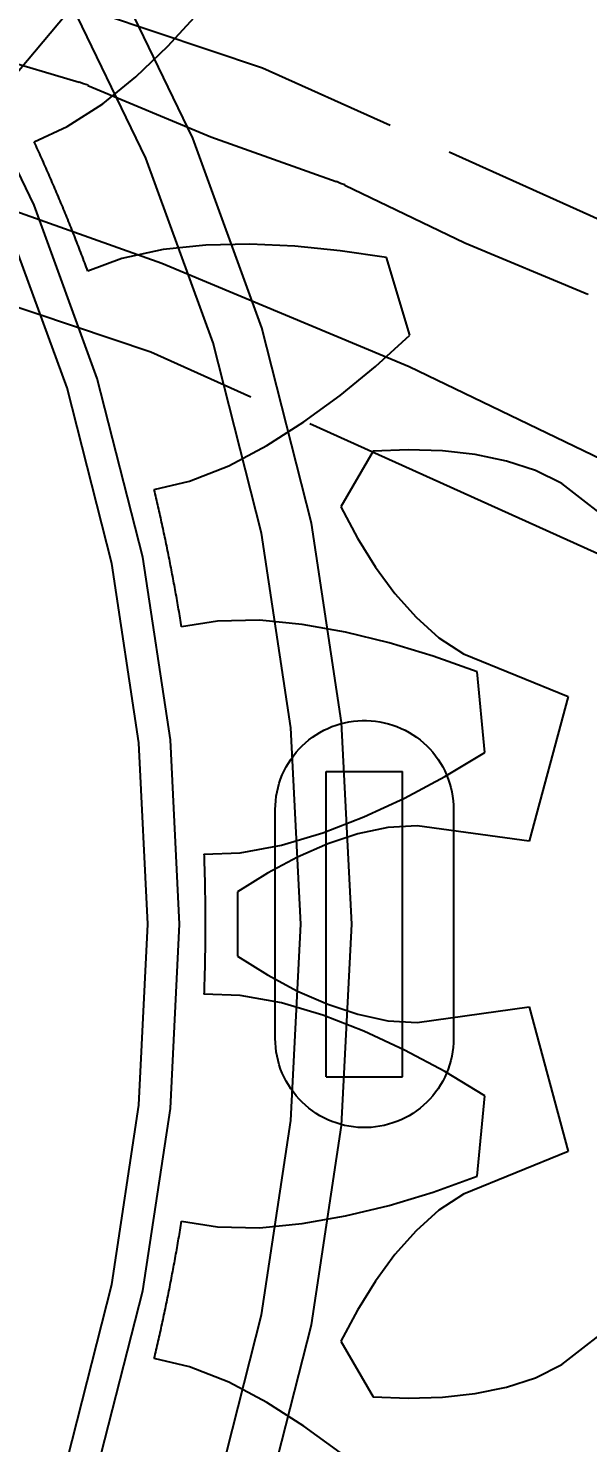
# Model space of a CAD drawing. Header units: millimetres. Extents: x -9 to 243, y -53 to 196.
# Drawn here: x 31.93 to 34.13, y 143.66 to 149.22 of the extents above; entities that cross this region are included whole.
import ezdxf

# ---------------------------------------------------------------- set-up
doc = ezdxf.new("R2010")
doc.units = ezdxf.units.MM
doc.linetypes.add('DASHED', pattern=[1.524, 1.27, -0.254])
doc.layers.add('DIMS', color=3, linetype='CONTINUOUS')
doc.layers.add('HIDDEN', color=8, linetype='DASHED')
doc.styles.add('OpenSansCondensed-Light', font='OpenSansCondensed-Light.ttf')
doc.dimstyles.new('EZDXF', dxfattribs={"dimtxt": 0.25, "dimasz": 0.175, "dimexe": 0.375, "dimexo": 0.125, "dimgap": 0.1, "dimtad": 1, "dimlfac": 100, "dimzin": 12, "dimdsep": 46, "dimtxsty": 'OpenSansCondensed-Light', "dimblk": 'ARCHTICK', "dimcen": 2.5, "dimazin": 3, "dimtfac": 0.5, "dimtmove": 2, "dimatfit": 3})

# ---------------------------------------------------------------- blocks, each defined once
blk = doc.blocks.new('_ARCHTICK')
at = {"color": 0, "linetype": 'BYBLOCK', "const_width": 0.15}
blk.add_lwpolyline([(-0.5, -0.5), (0.5, 0.5)], dxfattribs=at)

msp = doc.modelspace()

# ---------------------------------------------------------------- linework, layer by layer
at = {"layer": 'HIDDEN'}
for points in [[(46.05207, 129.7), (45.9487, 131.77122), (45.63961, 133.82185), (45.12789, 135.83152), (44.41861, 137.78025), (43.51882, 139.64867), (42.43747, 141.41822), (41.18531, 143.07131), (39.77477, 144.59151), (38.21988, 145.96371), (36.53608, 147.17428), (34.74012, 148.21117), (32.84985, 149.0641), (30.88404, 149.72457), (28.86224, 150.18604), (26.80454, 150.4439), (24.73139, 150.4956), (22.66339, 150.34063), (20.6211, 149.98052), (18.62482, 149.41885), (16.69438, 148.66121), (14.84897, 147.71512), (13.10693, 146.58999)], [(46.05207, 129.7), (45.9487, 131.77122), (45.63961, 133.82185), (45.12789, 135.83152), (44.41861, 137.78025), (43.51882, 139.64867), (42.43747, 141.41822), (41.18531, 143.07131), (39.77477, 144.59151), (38.21988, 145.96371), (36.53608, 147.17428), (34.74012, 148.21117), (32.84985, 149.0641), (30.88404, 149.72457), (28.86224, 150.18604), (26.80454, 150.4439), (24.73139, 150.4956), (22.66339, 150.34063), (20.6211, 149.98052), (18.62482, 149.41885), (16.69438, 148.66121), (14.84897, 147.71512), (13.10693, 146.58999)], [(33.2, 145.7), (33.16049, 146.49156), (33.04237, 147.27526), (32.8468, 148.0433), (32.57574, 148.78806), (32.23186, 149.50212), (31.8186, 150.17839)], [(33.2, 145.7), (33.16049, 146.49156), (33.04237, 147.27526), (32.8468, 148.0433), (32.57574, 148.78806), (32.23186, 149.50212), (31.8186, 150.17839)], [(33, 145.7), (32.96149, 146.47165), (32.84634, 147.23563), (32.65569, 147.98435), (32.39144, 148.71037), (32.05622, 149.40647), (31.65335, 150.06573)], [(33, 145.7), (32.96149, 146.47165), (32.84634, 147.23563), (32.65569, 147.98435), (32.39144, 148.71037), (32.05622, 149.40647), (31.65335, 150.06573)], [(32.21821, 149.44095), (31.86577, 149.02092)], [(32.21821, 149.44095), (31.86577, 149.02092)], [(44.85207, 129.7), (44.75466, 131.65174), (44.46341, 133.58407), (43.9812, 135.47781), (43.31284, 137.31412), (42.46496, 139.07477), (41.44599, 140.74224), (40.26605, 142.29997), (38.93688, 143.73247), (37.47169, 145.02551), (35.88503, 146.16624), (34.19267, 147.14333), (32.41144, 147.94705), (30.55903, 148.56942), (28.65386, 149.00427), (26.71486, 149.24726), (24.76131, 149.29597), (22.81261, 149.14994), (20.88813, 148.8106), (19.007, 148.28134), (17.18792, 147.5674), (15.44897, 146.67589), (13.80742, 145.61566), (12.27959, 144.39726)], [(44.85207, 129.7), (44.75466, 131.65174), (44.46341, 133.58407), (43.9812, 135.47781), (43.31284, 137.31412), (42.46496, 139.07477), (41.44599, 140.74224), (40.26605, 142.29997), (38.93688, 143.73247), (37.47169, 145.02551), (35.88503, 146.16624), (34.19267, 147.14333), (32.41144, 147.94705), (30.55903, 148.56942), (28.65386, 149.00427), (26.71486, 149.24726), (24.76131, 149.29597), (22.81261, 149.14994), (20.88813, 148.8106), (19.007, 148.28134), (17.18792, 147.5674), (15.44897, 146.67589), (13.80742, 145.61566), (12.27959, 144.39726)], [(32.47773, 149.14969), (32.59695, 149.27944)], [(32.47773, 149.14969), (32.59695, 149.27944)], [(32.12979, 149.00721), (31.62878, 149.15694)], [(32.12979, 149.00721), (31.62878, 149.15694)], [(32.52426, 145.7), (32.48812, 146.42428), (32.38003, 147.14137), (32.20109, 147.84413), (31.95306, 148.52558), (31.63842, 149.17895)], [(32.35308, 149.03026), (32.47773, 149.14969)], [(32.35308, 149.03026), (32.47773, 149.14969)], [(32.12979, 149.00721), (32.13053, 149.009)], [(32.12979, 149.00721), (32.13053, 149.009)], [(32.14737, 149.00196), (32.13053, 149.009)], [(32.14737, 149.00196), (32.13053, 149.009)], [(32.16485, 148.99673), (32.14737, 149.00196)], [(32.16485, 148.99673), (32.14737, 149.00196)], [(32.1643, 148.99488), (32.16485, 148.99673)], [(32.1643, 148.99488), (32.16485, 148.99673)], [(32.64674, 148.79318), (32.1643, 148.99488)], [(32.64674, 148.79318), (32.1643, 148.99488)], [(32.22236, 148.92309), (32.35308, 149.03026)], [(32.22236, 148.92309), (32.35308, 149.03026)], [(32.08317, 148.83389), (32.22236, 148.92309)], [(32.08317, 148.83389), (32.22236, 148.92309)], [(31.9536, 148.77447), (32.08317, 148.83389)], [(31.9536, 148.77447), (32.08317, 148.83389)], [(32.16414, 148.26618), (32.1611, 148.27437), (32.15804, 148.28255), (32.15498, 148.29073), (32.1519, 148.29891), (32.14882, 148.30708), (32.14573, 148.31525), (32.14263, 148.32342), (32.13952, 148.33158), (32.13639, 148.33974), (32.13326, 148.34789), (32.13012, 148.35604), (32.12697, 148.36419), (32.12381, 148.37233), (32.12064, 148.38047), (32.11746, 148.38861), (32.11427, 148.39674), (32.11107, 148.40487), (32.10786, 148.41299), (32.10465, 148.42111), (32.10142, 148.42923), (32.09818, 148.43734), (32.09493, 148.44545), (32.09168, 148.45355), (32.08841, 148.46166), (32.08514, 148.46975), (32.08185, 148.47785), (32.07856, 148.48594), (32.07525, 148.49402), (32.07194, 148.5021), (32.06861, 148.51018), (32.06528, 148.51825), (32.06194, 148.52632), (32.05859, 148.53439), (32.05523, 148.54245), (32.05185, 148.55051), (32.04847, 148.55856), (32.04508, 148.56661), (32.04168, 148.57466), (32.03827, 148.5827), (32.03485, 148.59074), (32.03143, 148.59877), (32.02799, 148.6068), (32.02454, 148.61483), (32.02108, 148.62285), (32.01762, 148.63087), (32.01414, 148.63888), (32.01066, 148.64689), (32.00716, 148.6549), (32.00366, 148.6629), (32.00014, 148.67089), (31.99662, 148.67889), (31.99309, 148.68688), (31.98954, 148.69486), (31.98599, 148.70284), (31.98243, 148.71082), (31.97886, 148.71879), (31.97528, 148.72675), (31.97169, 148.73472), (31.96809, 148.74268), (31.96448, 148.75063), (31.96086, 148.75858), (31.95724, 148.76653), (31.9536, 148.77447)], [(32.16414, 148.26618), (32.1611, 148.27437), (32.15804, 148.28255), (32.15498, 148.29073), (32.1519, 148.29891), (32.14882, 148.30708), (32.14573, 148.31525), (32.14263, 148.32342), (32.13952, 148.33158), (32.13639, 148.33974), (32.13326, 148.34789), (32.13012, 148.35604), (32.12697, 148.36419), (32.12381, 148.37233), (32.12064, 148.38047), (32.11746, 148.38861), (32.11427, 148.39674), (32.11107, 148.40487), (32.10786, 148.41299), (32.10465, 148.42111), (32.10142, 148.42923), (32.09818, 148.43734), (32.09493, 148.44545), (32.09168, 148.45355), (32.08841, 148.46166), (32.08514, 148.46975), (32.08185, 148.47785), (32.07856, 148.48594), (32.07525, 148.49402), (32.07194, 148.5021), (32.06861, 148.51018), (32.06528, 148.51825), (32.06194, 148.52632), (32.05859, 148.53439), (32.05523, 148.54245), (32.05185, 148.55051), (32.04847, 148.55856), (32.04508, 148.56661), (32.04168, 148.57466), (32.03827, 148.5827), (32.03485, 148.59074), (32.03143, 148.59877), (32.02799, 148.6068), (32.02454, 148.61483), (32.02108, 148.62285), (32.01762, 148.63087), (32.01414, 148.63888), (32.01066, 148.64689), (32.00716, 148.6549), (32.00366, 148.6629), (32.00014, 148.67089), (31.99662, 148.67889), (31.99309, 148.68688), (31.98954, 148.69486), (31.98599, 148.70284), (31.98243, 148.71082), (31.97886, 148.71879), (31.97528, 148.72675), (31.97169, 148.73472), (31.96809, 148.74268), (31.96448, 148.75063), (31.96086, 148.75858), (31.95724, 148.76653), (31.9536, 148.77447)], [(33.13915, 148.61722), (32.64674, 148.79318)], [(33.13915, 148.61722), (32.64674, 148.79318)], [(32.45401, 148.29569), (31.46257, 148.64997)], [(32.45401, 148.29569), (31.46257, 148.64997)], [(33.13915, 148.61722), (33.13998, 148.61896)], [(33.13915, 148.61722), (33.13998, 148.61896)], [(33.15643, 148.61105), (33.13998, 148.61896)], [(33.15643, 148.61105), (33.13998, 148.61896)], [(33.17361, 148.60491), (33.15643, 148.61105)], [(33.17361, 148.60491), (33.15643, 148.61105)], [(33.17296, 148.60308), (33.17361, 148.60491)], [(33.17296, 148.60308), (33.17361, 148.60491)], [(33.64408, 148.37621), (33.17296, 148.60308)], [(33.64408, 148.37621), (33.17296, 148.60308)], [(32.4, 145.7), (32.36447, 146.41191), (32.25823, 147.11674), (32.08235, 147.8075), (31.83855, 148.47731)], [(32.62749, 148.36779), (32.45927, 148.35113)], [(32.62749, 148.36779), (32.45927, 148.35113)], [(32.80008, 148.37147), (32.62749, 148.36779)], [(32.80008, 148.37147), (32.62749, 148.36779)], [(32.97612, 148.36403), (32.80008, 148.37147)], [(32.97612, 148.36403), (32.80008, 148.37147)], [(34.12651, 148.17451), (33.64408, 148.37621)], [(34.12651, 148.17451), (33.64408, 148.37621)], [(32.29777, 148.31578), (32.16414, 148.26618)], [(32.29777, 148.31578), (32.16414, 148.26618)], [(32.45927, 148.35113), (32.29777, 148.31578)], [(32.45927, 148.35113), (32.29777, 148.31578)], [(33.15503, 148.34645), (32.97612, 148.36403)], [(33.15503, 148.34645), (32.97612, 148.36403)], [(33.33635, 148.31933), (33.15503, 148.34645)], [(33.33635, 148.31933), (33.15503, 148.34645)], [(33.42878, 148.01465), (33.33635, 148.31933)], [(33.42878, 148.01465), (33.33635, 148.31933)], [(33.42536, 147.88958), (32.45401, 148.29569)], [(33.42536, 147.88958), (32.45401, 148.29569)], [(34.12651, 148.17451), (34.12744, 148.1762)], [(34.12651, 148.17451), (34.12744, 148.1762)], [(33.29308, 147.89136), (33.42878, 148.01465)], [(33.29308, 147.89136), (33.42878, 148.01465)], [(33.15409, 147.77734), (33.29308, 147.89136)], [(33.15409, 147.77734), (33.29308, 147.89136)], [(34.37393, 147.43277), (33.42536, 147.88958)], [(34.37393, 147.43277), (33.42536, 147.88958)], [(33.01185, 147.67335), (33.15409, 147.77734)], [(33.01185, 147.67335), (33.15409, 147.77734)], [(32.8663, 147.58053), (33.01185, 147.67335)], [(32.8663, 147.58053), (33.01185, 147.67335)], [(32.71718, 147.50092), (32.8663, 147.58053)], [(32.71718, 147.50092), (32.8663, 147.58053)], [(33.28389, 147.55801), (33.15786, 147.33972)], [(33.28389, 147.55801), (33.15786, 147.33972)], [(33.42237, 147.56359), (33.28389, 147.55801)], [(33.42237, 147.56359), (33.28389, 147.55801)], [(33.55631, 147.55923), (33.42237, 147.56359)], [(33.55631, 147.55923), (33.42237, 147.56359)], [(33.68494, 147.54476), (33.55631, 147.55923)], [(33.68494, 147.54476), (33.55631, 147.55923)], [(33.80727, 147.51975), (33.68494, 147.54476)], [(33.80727, 147.51975), (33.68494, 147.54476)], [(32.56326, 147.44059), (32.71718, 147.50092)], [(32.56326, 147.44059), (32.71718, 147.50092)], [(33.92182, 147.48311), (33.80727, 147.51975)], [(33.92182, 147.48311), (33.80727, 147.51975)], [(34.0248, 147.43081), (33.92182, 147.48311)], [(34.0248, 147.43081), (33.92182, 147.48311)], [(32.42459, 147.40759), (32.56326, 147.44059)], [(32.42459, 147.40759), (32.56326, 147.44059)], [(34.37533, 147.15816), (34.0248, 147.43081)], [(34.37533, 147.15816), (34.0248, 147.43081)], [(32.53192, 146.86799), (32.53054, 146.87662), (32.52914, 146.88524), (32.52773, 146.89386), (32.52631, 146.90248), (32.52488, 146.9111), (32.52344, 146.91971), (32.52199, 146.92832), (32.52053, 146.93694), (32.51906, 146.94555), (32.51758, 146.95415), (32.51609, 146.96276), (32.51459, 146.97137), (32.51308, 146.97997), (32.51156, 146.98857), (32.51003, 146.99717), (32.50848, 147.00577), (32.50693, 147.01436), (32.50537, 147.02296), (32.5038, 147.03155), (32.50222, 147.04014), (32.50062, 147.04873), (32.49902, 147.05732), (32.49741, 147.0659), (32.49579, 147.07448), (32.49415, 147.08306), (32.49251, 147.09164), (32.49086, 147.10022), (32.48919, 147.10879), (32.48752, 147.11737), (32.48584, 147.12594), (32.48414, 147.13451), (32.48244, 147.14307), (32.48072, 147.15164), (32.479, 147.1602), (32.47727, 147.16876), (32.47552, 147.17732), (32.47377, 147.18588), (32.472, 147.19443), (32.47023, 147.20299), (32.46844, 147.21154), (32.46665, 147.22008), (32.46484, 147.22863), (32.46302, 147.23717), (32.4612, 147.24572), (32.45936, 147.25426), (32.45752, 147.26279), (32.45566, 147.27133), (32.45379, 147.27986), (32.45192, 147.28839), (32.45003, 147.29692), (32.44814, 147.30545), (32.44623, 147.31397), (32.44431, 147.32249), (32.44239, 147.33101), (32.44045, 147.33953), (32.4385, 147.34805), (32.43655, 147.35656), (32.43458, 147.36507), (32.4326, 147.37358), (32.43061, 147.38208), (32.42862, 147.39059), (32.42661, 147.39909), (32.42459, 147.40759)], [(32.53192, 146.86799), (32.53054, 146.87662), (32.52914, 146.88524), (32.52773, 146.89386), (32.52631, 146.90248), (32.52488, 146.9111), (32.52344, 146.91971), (32.52199, 146.92832), (32.52053, 146.93694), (32.51906, 146.94555), (32.51758, 146.95415), (32.51609, 146.96276), (32.51459, 146.97137), (32.51308, 146.97997), (32.51156, 146.98857), (32.51003, 146.99717), (32.50848, 147.00577), (32.50693, 147.01436), (32.50537, 147.02296), (32.5038, 147.03155), (32.50222, 147.04014), (32.50062, 147.04873), (32.49902, 147.05732), (32.49741, 147.0659), (32.49579, 147.07448), (32.49415, 147.08306), (32.49251, 147.09164), (32.49086, 147.10022), (32.48919, 147.10879), (32.48752, 147.11737), (32.48584, 147.12594), (32.48414, 147.13451), (32.48244, 147.14307), (32.48072, 147.15164), (32.479, 147.1602), (32.47727, 147.16876), (32.47552, 147.17732), (32.47377, 147.18588), (32.472, 147.19443), (32.47023, 147.20299), (32.46844, 147.21154), (32.46665, 147.22008), (32.46484, 147.22863), (32.46302, 147.23717), (32.4612, 147.24572), (32.45936, 147.25426), (32.45752, 147.26279), (32.45566, 147.27133), (32.45379, 147.27986), (32.45192, 147.28839), (32.45003, 147.29692), (32.44814, 147.30545), (32.44623, 147.31397), (32.44431, 147.32249), (32.44239, 147.33101), (32.44045, 147.33953), (32.4385, 147.34805), (32.43655, 147.35656), (32.43458, 147.36507), (32.4326, 147.37358), (32.43061, 147.38208), (32.42862, 147.39059), (32.42661, 147.39909), (32.42459, 147.40759)], [(33.15786, 147.33972), (33.22227, 147.21701)], [(33.15786, 147.33972), (33.22227, 147.21701)], [(33.22227, 147.21701), (33.29302, 147.10319)], [(33.22227, 147.21701), (33.29302, 147.10319)], [(33.29302, 147.10319), (33.36986, 146.99903)], [(33.29302, 147.10319), (33.36986, 146.99903)], [(33.36986, 146.99903), (33.45268, 146.90559)], [(33.36986, 146.99903), (33.45268, 146.90559)], [(32.67267, 146.89057), (32.53192, 146.86799)], [(32.67267, 146.89057), (32.53192, 146.86799)], [(32.83796, 146.89373), (32.67267, 146.89057)], [(32.83796, 146.89373), (32.67267, 146.89057)], [(33.00619, 146.87725), (32.83796, 146.89373)], [(33.00619, 146.87725), (32.83796, 146.89373)], [(33.17618, 146.84719), (33.00619, 146.87725)], [(33.17618, 146.84719), (33.00619, 146.87725)], [(33.45268, 146.90559), (33.54169, 146.82471)], [(33.45268, 146.90559), (33.54169, 146.82471)], [(33.34739, 146.80555), (33.17618, 146.84719)], [(33.34739, 146.80555), (33.17618, 146.84719)], [(33.54169, 146.82471), (33.63848, 146.76168)], [(33.54169, 146.82471), (33.63848, 146.76168)], [(33.51943, 146.7534), (33.34739, 146.80555)], [(33.51943, 146.7534), (33.34739, 146.80555)], [(33.69198, 146.69143), (33.51943, 146.7534)], [(33.69198, 146.69143), (33.51943, 146.7534)], [(33.63848, 146.76168), (34.04986, 146.59444)], [(33.63848, 146.76168), (34.04986, 146.59444)], [(33.72319, 146.37457), (33.69198, 146.69143)], [(33.72319, 146.37457), (33.69198, 146.69143)], [(34.04986, 146.59444), (33.89741, 146.02547)], [(34.04986, 146.59444), (33.89741, 146.02547)], [(32.9, 146.15), (32.90044, 146.16745), (32.90174, 146.18485), (32.90391, 146.20216), (32.90694, 146.21935), (32.91082, 146.23637), (32.91555, 146.25316), (32.92111, 146.26971), (32.92748, 146.28595), (32.93466, 146.30186), (32.94262, 146.31739), (32.95135, 146.3325), (32.96082, 146.34716), (32.971, 146.36133), (32.98188, 146.37498), (32.99343, 146.38806), (33.00562, 146.40055), (33.01841, 146.41242), (33.03178, 146.42364), (33.04569, 146.43418), (33.06011, 146.44401), (33.075, 146.45311), (33.09033, 146.46146), (33.10605, 146.46903), (33.12213, 146.47581), (33.13853, 146.48177), (33.15521, 146.48692), (33.17212, 146.49122), (33.18922, 146.49468), (33.20648, 146.49728), (33.22384, 146.49902), (33.24127, 146.49989), (33.25873, 146.49989), (33.27616, 146.49902), (33.29352, 146.49728), (33.31078, 146.49468), (33.32788, 146.49122), (33.34479, 146.48692), (33.36147, 146.48177), (33.37787, 146.47581), (33.39395, 146.46903), (33.40967, 146.46146), (33.425, 146.45311), (33.43989, 146.44401), (33.45431, 146.43418), (33.46822, 146.42364), (33.48159, 146.41242), (33.49438, 146.40055), (33.50657, 146.38806), (33.51812, 146.37498), (33.529, 146.36133), (33.53918, 146.34716), (33.54865, 146.3325), (33.55738, 146.31739), (33.56534, 146.30186), (33.57252, 146.28595), (33.57889, 146.26971), (33.58445, 146.25316), (33.58918, 146.23637), (33.59306, 146.21935), (33.59609, 146.20216), (33.59826, 146.18485), (33.59956, 146.16745), (33.6, 146.15)], [(32.9, 146.15), (32.90044, 146.16745), (32.90174, 146.18485), (32.90391, 146.20216), (32.90694, 146.21935), (32.91082, 146.23637), (32.91555, 146.25316), (32.92111, 146.26971), (32.92748, 146.28595), (32.93466, 146.30186), (32.94262, 146.31739), (32.95135, 146.3325), (32.96082, 146.34716), (32.971, 146.36133), (32.98188, 146.37498), (32.99343, 146.38806), (33.00562, 146.40055), (33.01841, 146.41242), (33.03178, 146.42364), (33.04569, 146.43418), (33.06011, 146.44401), (33.075, 146.45311), (33.09033, 146.46146), (33.10605, 146.46903), (33.12213, 146.47581), (33.13853, 146.48177), (33.15521, 146.48692), (33.17212, 146.49122), (33.18922, 146.49468), (33.20648, 146.49728), (33.22384, 146.49902), (33.24127, 146.49989), (33.25873, 146.49989), (33.27616, 146.49902), (33.29352, 146.49728), (33.31078, 146.49468), (33.32788, 146.49122), (33.34479, 146.48692), (33.36147, 146.48177), (33.37787, 146.47581), (33.39395, 146.46903), (33.40967, 146.46146), (33.425, 146.45311), (33.43989, 146.44401), (33.45431, 146.43418), (33.46822, 146.42364), (33.48159, 146.41242), (33.49438, 146.40055), (33.50657, 146.38806), (33.51812, 146.37498), (33.529, 146.36133), (33.53918, 146.34716), (33.54865, 146.3325), (33.55738, 146.31739), (33.56534, 146.30186), (33.57252, 146.28595), (33.57889, 146.26971), (33.58445, 146.25316), (33.58918, 146.23637), (33.59306, 146.21935), (33.59609, 146.20216), (33.59826, 146.18485), (33.59956, 146.16745), (33.6, 146.15)], [(33.56605, 146.28012), (33.72319, 146.37457)], [(33.56605, 146.28012), (33.72319, 146.37457)], [(33.1, 145.1), (33.1, 146.3)], [(33.1, 146.3), (33.4, 146.3)], [(33.1, 145.1), (33.1, 146.3)], [(33.1, 146.3), (33.4, 146.3)], [(33.4, 145.1), (33.4, 146.3)], [(33.4, 145.1), (33.4, 146.3)], [(33.40748, 146.19541), (33.56605, 146.28012)], [(33.40748, 146.19541), (33.56605, 146.28012)], [(32.9, 145.25), (32.9, 146.15)], [(32.9, 145.25), (32.9, 146.15)], [(33.24769, 146.12117), (33.40748, 146.19541)], [(33.24769, 146.12117), (33.40748, 146.19541)], [(33.6, 146.15), (33.6, 145.25)], [(33.6, 146.15), (33.6, 145.25)], [(33.08683, 146.05853), (33.24769, 146.12117)], [(33.08683, 146.05853), (33.24769, 146.12117)], [(33.45752, 146.08632), (33.34218, 146.08013)], [(33.45752, 146.08632), (33.34218, 146.08013)], [(33.89741, 146.02547), (33.45752, 146.08632)], [(33.89741, 146.02547), (33.45752, 146.08632)], [(32.92504, 146.00954), (33.08683, 146.05853)], [(32.92504, 146.00954), (33.08683, 146.05853)], [(33.22466, 146.05458), (33.10621, 146.01508)], [(33.22466, 146.05458), (33.10621, 146.01508)], [(33.34218, 146.08013), (33.22466, 146.05458)], [(33.34218, 146.08013), (33.22466, 146.05458)], [(32.61987, 145.97508), (32.76231, 145.9804)], [(32.61987, 145.97508), (32.76231, 145.9804)], [(32.61987, 145.97508), (32.62019, 145.96635), (32.6205, 145.95762), (32.6208, 145.94889), (32.62109, 145.94016), (32.62137, 145.93143), (32.62164, 145.9227), (32.6219, 145.91397), (32.62214, 145.90524), (32.62238, 145.89651), (32.62261, 145.88778), (32.62283, 145.87905), (32.62303, 145.87031), (32.62323, 145.86158), (32.62342, 145.85285), (32.62359, 145.84412), (32.62376, 145.83538), (32.62391, 145.82665), (32.62406, 145.81791), (32.62419, 145.80918), (32.62432, 145.80045), (32.62443, 145.79171), (32.62453, 145.78298), (32.62463, 145.77424), (32.62471, 145.76551), (32.62478, 145.75678), (32.62484, 145.74804), (32.6249, 145.73931), (32.62494, 145.73057), (32.62497, 145.72184), (32.62499, 145.7131), (32.625, 145.70437), (32.625, 145.69563), (32.62499, 145.6869), (32.62497, 145.67816), (32.62494, 145.66943), (32.6249, 145.66069), (32.62484, 145.65196), (32.62478, 145.64322), (32.62471, 145.63449), (32.62463, 145.62576), (32.62453, 145.61702), (32.62443, 145.60829), (32.62432, 145.59955), (32.62419, 145.59082), (32.62406, 145.58209), (32.62391, 145.57335), (32.62376, 145.56462), (32.62359, 145.55588), (32.62342, 145.54715), (32.62323, 145.53842), (32.62303, 145.52969), (32.62283, 145.52095), (32.62261, 145.51222), (32.62238, 145.50349), (32.62214, 145.49476), (32.6219, 145.48603), (32.62164, 145.4773), (32.62137, 145.46857), (32.62109, 145.45984), (32.6208, 145.45111), (32.6205, 145.44238), (32.62019, 145.43365), (32.61987, 145.42492)], [(32.61987, 145.97508), (32.62019, 145.96635), (32.6205, 145.95762), (32.6208, 145.94889), (32.62109, 145.94016), (32.62137, 145.93143), (32.62164, 145.9227), (32.6219, 145.91397), (32.62214, 145.90524), (32.62238, 145.89651), (32.62261, 145.88778), (32.62283, 145.87905), (32.62303, 145.87031), (32.62323, 145.86158), (32.62342, 145.85285), (32.62359, 145.84412), (32.62376, 145.83538), (32.62391, 145.82665), (32.62406, 145.81791), (32.62419, 145.80918), (32.62432, 145.80045), (32.62443, 145.79171), (32.62453, 145.78298), (32.62463, 145.77424), (32.62471, 145.76551), (32.62478, 145.75678), (32.62484, 145.74804), (32.6249, 145.73931), (32.62494, 145.73057), (32.62497, 145.72184), (32.62499, 145.7131), (32.625, 145.70437), (32.625, 145.69563), (32.62499, 145.6869), (32.62497, 145.67816), (32.62494, 145.66943), (32.6249, 145.66069), (32.62484, 145.65196), (32.62478, 145.64322), (32.62471, 145.63449), (32.62463, 145.62576), (32.62453, 145.61702), (32.62443, 145.60829), (32.62432, 145.59955), (32.62419, 145.59082), (32.62406, 145.58209), (32.62391, 145.57335), (32.62376, 145.56462), (32.62359, 145.55588), (32.62342, 145.54715), (32.62323, 145.53842), (32.62303, 145.52969), (32.62283, 145.52095), (32.62261, 145.51222), (32.62238, 145.50349), (32.62214, 145.49476), (32.6219, 145.48603), (32.62164, 145.4773), (32.62137, 145.46857), (32.62109, 145.45984), (32.6208, 145.45111), (32.6205, 145.44238), (32.62019, 145.43365), (32.61987, 145.42492)], [(32.76231, 145.9804), (32.92504, 146.00954)], [(32.76231, 145.9804), (32.92504, 146.00954)], [(33.10621, 146.01508), (32.98758, 145.96329)], [(33.10621, 146.01508), (32.98758, 145.96329)], [(32.98758, 145.96329), (32.8694, 145.9001)], [(32.98758, 145.96329), (32.8694, 145.9001)], [(32.8694, 145.9001), (32.75227, 145.82603)], [(32.8694, 145.9001), (32.75227, 145.82603)], [(32.75227, 145.82603), (32.75227, 145.57397)], [(32.75227, 145.82603), (32.75227, 145.57397)], [(27.18651, 138.81724), (27.86219, 139.04425), (28.51191, 139.33742), (29.12921, 139.69381), (29.70795, 140.1099), (30.24239, 140.58155), (30.72722, 141.10407), (31.15761, 141.67226), (31.52928, 142.28048), (31.83855, 142.92269), (32.08235, 143.5925), (32.25823, 144.28326), (32.36447, 144.98809), (32.4, 145.7)], [(27.90759, 138.92858), (28.5686, 139.22684), (29.19662, 139.58943), (29.78543, 140.01275), (30.32916, 140.4926), (30.82241, 141.02419), (31.26028, 141.60226), (31.63842, 142.22105), (31.95306, 142.87442), (32.20109, 143.55587), (32.38003, 144.25863), (32.48812, 144.97572), (32.52426, 145.7)], [(28.78563, 138.80349), (29.45473, 139.1898), (30.08205, 139.64081), (30.66134, 140.15203), (31.18684, 140.7184), (31.65335, 141.33427), (32.05622, 141.99353), (32.39144, 142.68963), (32.65569, 143.41565), (32.84634, 144.16437), (32.96149, 144.92835), (33, 145.7)], [(28.78563, 138.80349), (29.45473, 139.1898), (30.08205, 139.64081), (30.66134, 140.15203), (31.18684, 140.7184), (31.65335, 141.33427), (32.05622, 141.99353), (32.39144, 142.68963), (32.65569, 143.41565), (32.84634, 144.16437), (32.96149, 144.92835), (33, 145.7)], [(28.87687, 138.62552), (29.56324, 139.02179), (30.20674, 139.48444), (30.80098, 140.00886), (31.34005, 140.58984), (31.8186, 141.22161), (32.23186, 141.89788), (32.57574, 142.61194), (32.8468, 143.3567), (33.04237, 144.12474), (33.16049, 144.90844), (33.2, 145.7)], [(28.87687, 138.62552), (29.56324, 139.02179), (30.20674, 139.48444), (30.80098, 140.00886), (31.34005, 140.58984), (31.8186, 141.22161), (32.23186, 141.89788), (32.57574, 142.61194), (32.8468, 143.3567), (33.04237, 144.12474), (33.16049, 144.90844), (33.2, 145.7)], [(32.75227, 145.57397), (32.8694, 145.4999)], [(32.75227, 145.57397), (32.8694, 145.4999)], [(32.8694, 145.4999), (32.98758, 145.43671)], [(32.8694, 145.4999), (32.98758, 145.43671)], [(32.76231, 145.4196), (32.61987, 145.42492)], [(32.76231, 145.4196), (32.61987, 145.42492)], [(32.92504, 145.39046), (32.76231, 145.4196)], [(32.92504, 145.39046), (32.76231, 145.4196)], [(32.98758, 145.43671), (33.10621, 145.38492)], [(32.98758, 145.43671), (33.10621, 145.38492)], [(33.08683, 145.34147), (32.92504, 145.39046)], [(33.08683, 145.34147), (32.92504, 145.39046)], [(33.10621, 145.38492), (33.22466, 145.34542)], [(33.10621, 145.38492), (33.22466, 145.34542)], [(33.45752, 145.31368), (33.89741, 145.37453)], [(33.45752, 145.31368), (33.89741, 145.37453)], [(33.89741, 145.37453), (34.04986, 144.80556)], [(33.89741, 145.37453), (34.04986, 144.80556)], [(33.24769, 145.27883), (33.08683, 145.34147)], [(33.24769, 145.27883), (33.08683, 145.34147)], [(33.22466, 145.34542), (33.34218, 145.31987)], [(33.22466, 145.34542), (33.34218, 145.31987)], [(33.34218, 145.31987), (33.45752, 145.31368)], [(33.34218, 145.31987), (33.45752, 145.31368)], [(33.40748, 145.20459), (33.24769, 145.27883)], [(33.40748, 145.20459), (33.24769, 145.27883)], [(33.6, 145.25), (33.59956, 145.23255), (33.59826, 145.21515), (33.59609, 145.19784), (33.59306, 145.18065), (33.58918, 145.16363), (33.58445, 145.14684), (33.57889, 145.13029), (33.57252, 145.11405), (33.56534, 145.09814), (33.55738, 145.08261), (33.54865, 145.0675), (33.53918, 145.05284), (33.529, 145.03867), (33.51812, 145.02502), (33.50657, 145.01194), (33.49438, 144.99945), (33.48159, 144.98758), (33.46822, 144.97636), (33.45431, 144.96582), (33.43989, 144.95599), (33.425, 144.94689), (33.40967, 144.93854), (33.39395, 144.93097), (33.37787, 144.92419), (33.36147, 144.91823), (33.34479, 144.91308), (33.32788, 144.90878), (33.31078, 144.90532), (33.29352, 144.90272), (33.27616, 144.90098), (33.25873, 144.90011), (33.24127, 144.90011), (33.22384, 144.90098), (33.20648, 144.90272), (33.18922, 144.90532), (33.17212, 144.90878), (33.15521, 144.91308), (33.13853, 144.91823), (33.12213, 144.92419), (33.10605, 144.93097), (33.09033, 144.93854), (33.075, 144.94689), (33.06011, 144.95599), (33.04569, 144.96582), (33.03178, 144.97636), (33.01841, 144.98758), (33.00562, 144.99945), (32.99343, 145.01194), (32.98188, 145.02502), (32.971, 145.03867), (32.96082, 145.05284), (32.95135, 145.0675), (32.94262, 145.08261), (32.93466, 145.09814), (32.92748, 145.11405), (32.92111, 145.13029), (32.91555, 145.14684), (32.91082, 145.16363), (32.90694, 145.18065), (32.90391, 145.19784), (32.90174, 145.21515), (32.90044, 145.23255), (32.9, 145.25)], [(33.6, 145.25), (33.59956, 145.23255), (33.59826, 145.21515), (33.59609, 145.19784), (33.59306, 145.18065), (33.58918, 145.16363), (33.58445, 145.14684), (33.57889, 145.13029), (33.57252, 145.11405), (33.56534, 145.09814), (33.55738, 145.08261), (33.54865, 145.0675), (33.53918, 145.05284), (33.529, 145.03867), (33.51812, 145.02502), (33.50657, 145.01194), (33.49438, 144.99945), (33.48159, 144.98758), (33.46822, 144.97636), (33.45431, 144.96582), (33.43989, 144.95599), (33.425, 144.94689), (33.40967, 144.93854), (33.39395, 144.93097), (33.37787, 144.92419), (33.36147, 144.91823), (33.34479, 144.91308), (33.32788, 144.90878), (33.31078, 144.90532), (33.29352, 144.90272), (33.27616, 144.90098), (33.25873, 144.90011), (33.24127, 144.90011), (33.22384, 144.90098), (33.20648, 144.90272), (33.18922, 144.90532), (33.17212, 144.90878), (33.15521, 144.91308), (33.13853, 144.91823), (33.12213, 144.92419), (33.10605, 144.93097), (33.09033, 144.93854), (33.075, 144.94689), (33.06011, 144.95599), (33.04569, 144.96582), (33.03178, 144.97636), (33.01841, 144.98758), (33.00562, 144.99945), (32.99343, 145.01194), (32.98188, 145.02502), (32.971, 145.03867), (32.96082, 145.05284), (32.95135, 145.0675), (32.94262, 145.08261), (32.93466, 145.09814), (32.92748, 145.11405), (32.92111, 145.13029), (32.91555, 145.14684), (32.91082, 145.16363), (32.90694, 145.18065), (32.90391, 145.19784), (32.90174, 145.21515), (32.90044, 145.23255), (32.9, 145.25)], [(33.56605, 145.11988), (33.40748, 145.20459)], [(33.56605, 145.11988), (33.40748, 145.20459)], [(33.1, 145.1), (33.4, 145.1)], [(33.1, 145.1), (33.4, 145.1)], [(33.72319, 145.02543), (33.56605, 145.11988)], [(33.72319, 145.02543), (33.56605, 145.11988)], [(33.69198, 144.70857), (33.72319, 145.02543)], [(33.69198, 144.70857), (33.72319, 145.02543)], [(34.04986, 144.80556), (33.63848, 144.63832)], [(34.04986, 144.80556), (33.63848, 144.63832)], [(33.51943, 144.6466), (33.69198, 144.70857)], [(33.51943, 144.6466), (33.69198, 144.70857)], [(33.34739, 144.59445), (33.51943, 144.6466)], [(33.34739, 144.59445), (33.51943, 144.6466)], [(33.17618, 144.55281), (33.34739, 144.59445)], [(33.17618, 144.55281), (33.34739, 144.59445)], [(33.63848, 144.63832), (33.54169, 144.57529)], [(33.63848, 144.63832), (33.54169, 144.57529)], [(32.42459, 143.99241), (32.42661, 144.00091), (32.42862, 144.00941), (32.43061, 144.01792), (32.4326, 144.02642), (32.43458, 144.03493), (32.43655, 144.04344), (32.4385, 144.05195), (32.44045, 144.06047), (32.44239, 144.06899), (32.44431, 144.07751), (32.44623, 144.08603), (32.44814, 144.09455), (32.45003, 144.10308), (32.45192, 144.11161), (32.45379, 144.12014), (32.45566, 144.12867), (32.45752, 144.13721), (32.45936, 144.14574), (32.4612, 144.15428), (32.46302, 144.16283), (32.46484, 144.17137), (32.46665, 144.17992), (32.46844, 144.18846), (32.47023, 144.19701), (32.472, 144.20557), (32.47377, 144.21412), (32.47552, 144.22268), (32.47727, 144.23124), (32.479, 144.2398), (32.48072, 144.24836), (32.48244, 144.25693), (32.48414, 144.26549), (32.48584, 144.27406), (32.48752, 144.28263), (32.48919, 144.29121), (32.49086, 144.29978), (32.49251, 144.30836), (32.49415, 144.31694), (32.49579, 144.32552), (32.49741, 144.3341), (32.49902, 144.34268), (32.50062, 144.35127), (32.50222, 144.35986), (32.5038, 144.36845), (32.50537, 144.37704), (32.50693, 144.38564), (32.50848, 144.39423), (32.51003, 144.40283), (32.51156, 144.41143), (32.51308, 144.42003), (32.51459, 144.42863), (32.51609, 144.43724), (32.51758, 144.44585), (32.51906, 144.45445), (32.52053, 144.46306), (32.52199, 144.47168), (32.52344, 144.48029), (32.52488, 144.4889), (32.52631, 144.49752), (32.52773, 144.50614), (32.52914, 144.51476), (32.53054, 144.52338), (32.53192, 144.53201)], [(32.42459, 143.99241), (32.42661, 144.00091), (32.42862, 144.00941), (32.43061, 144.01792), (32.4326, 144.02642), (32.43458, 144.03493), (32.43655, 144.04344), (32.4385, 144.05195), (32.44045, 144.06047), (32.44239, 144.06899), (32.44431, 144.07751), (32.44623, 144.08603), (32.44814, 144.09455), (32.45003, 144.10308), (32.45192, 144.11161), (32.45379, 144.12014), (32.45566, 144.12867), (32.45752, 144.13721), (32.45936, 144.14574), (32.4612, 144.15428), (32.46302, 144.16283), (32.46484, 144.17137), (32.46665, 144.17992), (32.46844, 144.18846), (32.47023, 144.19701), (32.472, 144.20557), (32.47377, 144.21412), (32.47552, 144.22268), (32.47727, 144.23124), (32.479, 144.2398), (32.48072, 144.24836), (32.48244, 144.25693), (32.48414, 144.26549), (32.48584, 144.27406), (32.48752, 144.28263), (32.48919, 144.29121), (32.49086, 144.29978), (32.49251, 144.30836), (32.49415, 144.31694), (32.49579, 144.32552), (32.49741, 144.3341), (32.49902, 144.34268), (32.50062, 144.35127), (32.50222, 144.35986), (32.5038, 144.36845), (32.50537, 144.37704), (32.50693, 144.38564), (32.50848, 144.39423), (32.51003, 144.40283), (32.51156, 144.41143), (32.51308, 144.42003), (32.51459, 144.42863), (32.51609, 144.43724), (32.51758, 144.44585), (32.51906, 144.45445), (32.52053, 144.46306), (32.52199, 144.47168), (32.52344, 144.48029), (32.52488, 144.4889), (32.52631, 144.49752), (32.52773, 144.50614), (32.52914, 144.51476), (32.53054, 144.52338), (32.53192, 144.53201)], [(32.53192, 144.53201), (32.67267, 144.50943)], [(32.53192, 144.53201), (32.67267, 144.50943)], [(33.00619, 144.52275), (33.17618, 144.55281)], [(33.00619, 144.52275), (33.17618, 144.55281)], [(33.54169, 144.57529), (33.45268, 144.49441)], [(33.54169, 144.57529), (33.45268, 144.49441)], [(32.67267, 144.50943), (32.83796, 144.50627)], [(32.67267, 144.50943), (32.83796, 144.50627)], [(32.83796, 144.50627), (33.00619, 144.52275)], [(32.83796, 144.50627), (33.00619, 144.52275)], [(33.45268, 144.49441), (33.36986, 144.40097)], [(33.45268, 144.49441), (33.36986, 144.40097)], [(33.36986, 144.40097), (33.29302, 144.29681)], [(33.36986, 144.40097), (33.29302, 144.29681)], [(33.29302, 144.29681), (33.22227, 144.18299)], [(33.29302, 144.29681), (33.22227, 144.18299)], [(34.0248, 143.96919), (34.37533, 144.24184)], [(34.0248, 143.96919), (34.37533, 144.24184)], [(33.22227, 144.18299), (33.15786, 144.06028)], [(33.22227, 144.18299), (33.15786, 144.06028)], [(33.15786, 144.06028), (33.28389, 143.84199)], [(33.15786, 144.06028), (33.28389, 143.84199)], [(32.56326, 143.95941), (32.42459, 143.99241)], [(32.56326, 143.95941), (32.42459, 143.99241)], [(32.71718, 143.89908), (32.56326, 143.95941)], [(32.71718, 143.89908), (32.56326, 143.95941)], [(33.92182, 143.91689), (34.0248, 143.96919)], [(33.92182, 143.91689), (34.0248, 143.96919)], [(32.8663, 143.81947), (32.71718, 143.89908)], [(32.8663, 143.81947), (32.71718, 143.89908)], [(33.68494, 143.85524), (33.80727, 143.88025)], [(33.68494, 143.85524), (33.80727, 143.88025)], [(33.80727, 143.88025), (33.92182, 143.91689)], [(33.80727, 143.88025), (33.92182, 143.91689)], [(33.01185, 143.72665), (32.8663, 143.81947)], [(33.01185, 143.72665), (32.8663, 143.81947)], [(33.28389, 143.84199), (33.42237, 143.83641)], [(33.28389, 143.84199), (33.42237, 143.83641)], [(33.42237, 143.83641), (33.55631, 143.84077)], [(33.42237, 143.83641), (33.55631, 143.84077)], [(33.55631, 143.84077), (33.68494, 143.85524)], [(33.55631, 143.84077), (33.68494, 143.85524)], [(33.15409, 143.62266), (33.01185, 143.72665)], [(33.15409, 143.62266), (33.01185, 143.72665)]]:
    msp.add_lwpolyline(points, dxfattribs=at)

# ---------------------------------------------------------------- dimensions: what is measured, and where the dimension line sits
at = {"layer": 'DIMS'}
msp.add_linear_dim(base=(25.25, 171.7), p1=(25.25, 145.7), p2=(36.25, 145.7), dimstyle='EZDXF', override={"dimtxt": 1.6, "dimasz": 1, "dimexe": 0.6, "dimexo": 0.5, "dimdec": 2}, dxfattribs=at).render()

doc.saveas('drawing.dxf')
